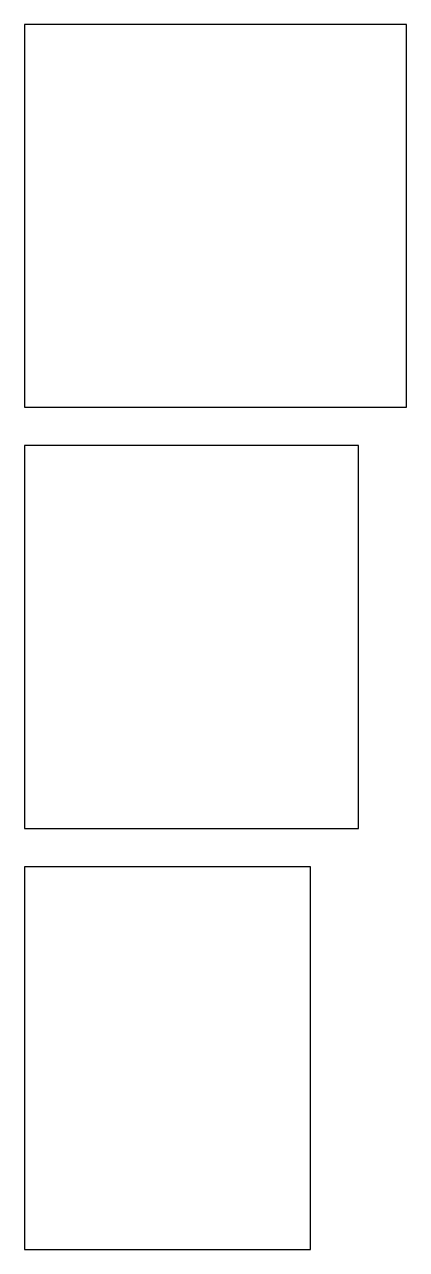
# Model space of a CAD drawing. Header units: metres. Extents: x 0 to 50, y 0 to 160.
import ezdxf

# ---------------------------------------------------------------- set-up
doc = ezdxf.new("R2010")
doc.units = ezdxf.units.M

msp = doc.modelspace()

# ---------------------------------------------------------------- linework, layer by layer
for p, q in [((49.9655, 160), (0, 160)), ((0, 160), (0, 110)), ((49.9655, 110), (49.9655, 160)), ((0, 110), (49.9655, 110)), ((43.6823, 105), (0, 105)), ((0, 105), (0, 55)), ((43.6823, 55), (43.6823, 105)), ((0, 55), (43.6823, 55)), ((37.3991, 50), (0, 50)), ((0, 50), (0, 0)), ((37.3991, 0), (37.3991, 50)), ((0, 0), (37.3991, 0))]:
    msp.add_line(p, q)

doc.saveas('drawing.dxf')
